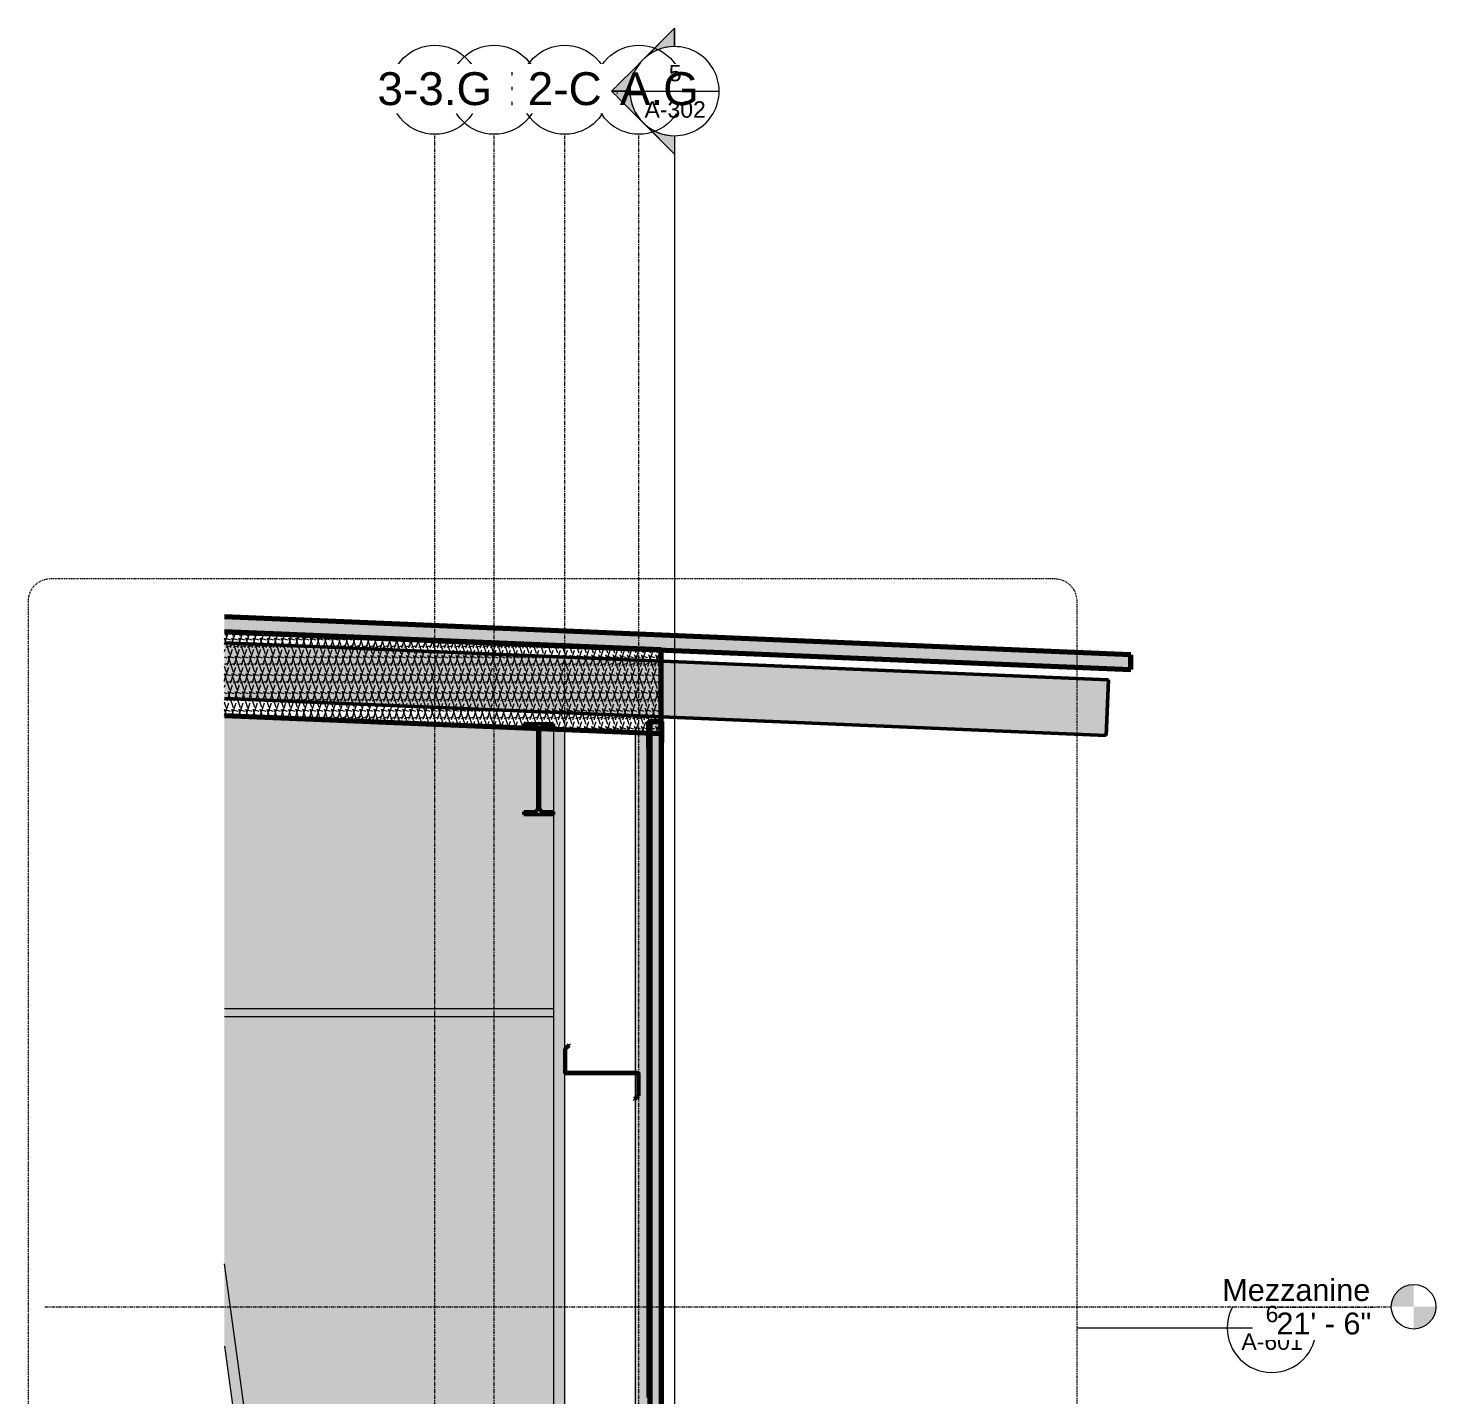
# Model space of a CAD drawing. Header units: inches. Extents: x 22688 to 23349, y -62 to 513.
# Drawn here: x 22957.1 to 23146.8, y 246 to 430.2 of the extents above; entities that cross this region are included whole.
import ezdxf

# ---------------------------------------------------------------- set-up
doc = ezdxf.new("R2010")
doc.units = ezdxf.units.IN
doc.header["$MEASUREMENT"] = 0
doc.linetypes.add('Dash Dot 3_16_', pattern=[0.3124999999999999, 0.1874999999999999, -0.06249999999999999, 0, -0.06249999999999999])
doc.linetypes.add('Grid Line 1_2_', pattern=[0.8749999999999999, 0.4999999999999999, -0.125, 0.125, -0.125])
for name, color, linetype, lineweight in [('A-ANNO-SYMB', 150, 'Continuous', 9), ('A-CLNG', 13, 'Continuous', 18), ('A-CLNG-PATT', 13, 'Continuous', 70), ('A-FLOR-LEVL', 51, 'Continuous', 9), ('A-GLAZ-CWMG', 51, 'Continuous', 9), ('A-ROOF', 132, 'Continuous', 18), ('A-WALL', 113, 'Continuous', 18), ('A-WALL-PATT', 111, 'Continuous', 18), ('G-ANNO-SYMB', 111, 'Continuous', 9), ('S-BEAM', 12, 'Continuous', 9), ('S-GRID', 1, 'Continuous', 9), ('S-GRID-IDEN', 1, 'Continuous', 9)]:
    doc.layers.add(name, color=color, linetype=linetype, lineweight=lineweight)
doc.styles.add('Arial', font='arial.ttf', dxfattribs={"height": 2.950598802395208})
doc.styles.add('Arial_1', font='arial.ttf', dxfattribs={"height": 2.212949101796406})
doc.styles.add('Arial_2', font='arial.ttf', dxfattribs={"height": 4.425898203592812})
pattern_1 = [(45, (21892.158, 97.64299999999999), (-2.375878784786799, 2.3758787847868), []), (45, (21892.158, 101.243), (-2.375878784786799, 2.3758787847868), [])]

# ---------------------------------------------------------------- blocks, each defined once
blk = doc.blocks.new('Rectangular Mullion - Profile_Polycarbonate_Upper and left-1114459-Section 1 - Callout 1')
at = {"layer": 'A-GLAZ-CWMG'}
blk.add_hatch(color=256, dxfattribs=at).paths.add_polyline_path([(22371.03181039647, 333.2192598090448), (22371.03181039647, 333.4692598090448), (22370.96931039647, 333.4692598090448), (22370.96931039647, 333.2817598090449), (22370.74031039647, 333.2817598090449), (22370.74031039647, 336.7787598090449), (22372.74131039647, 336.7787598090449), (22372.74131039647, 334.0697598090449), (22372.67881039647, 334.0697598090449), (22372.67881039647, 334.0072598090449), (22372.80381039647, 334.0072598090449), (22372.80381039647, 336.8412598090449), (22370.67781039647, 336.8412598090449), (22370.67781039647, 333.2192598090448)], flags=0)
at = {"layer": 'A-GLAZ-CWMG', "lineweight": 30}
for p, q in [((22370.67781039647, 336.8412598090446), (22370.67781039647, 333.2192598090446)), ((22372.80381039647, 336.8412598090446), (22370.67781039647, 336.8412598090446)), ((22370.74031039647, 333.2817598090446), (22370.74031039647, 336.7787598090446)), ((22370.74031039647, 336.7787598090446), (22372.74131039647, 336.7787598090446)), ((22372.74131039647, 336.7787598090446), (22372.74131039647, 334.0697598090446)), ((22372.80381039647, 334.0072598090446), (22372.80381039647, 336.8412598090446)), ((22372.74131039647, 334.0697598090446), (22372.67881039647, 334.0697598090446)), ((22372.67881039647, 334.0697598090446), (22372.67881039647, 334.0072598090446)), ((22372.67881039647, 334.0072598090446), (22372.80381039647, 334.0072598090446)), ((22370.67781039647, 333.2192598090446), (22371.03181039647, 333.2192598090446)), ((22370.96931039647, 333.2817598090446), (22370.74031039647, 333.2817598090446)), ((22371.03181039647, 333.4692598090446), (22370.96931039647, 333.4692598090446)), ((22370.96931039647, 333.4692598090446), (22370.96931039647, 333.2817598090446)), ((22371.03181039647, 333.2192598090446), (22371.03181039647, 333.4692598090446))]:
    blk.add_line(p, q, dxfattribs=at)
blk = doc.blocks.new('Rectangular Mullion - Profile_Polycarbonate_right-1189833-Section 1 - Callout 1')
at = {"layer": 'A-GLAZ-CWMG'}
for points in [[(22371.03181039639, 245.7926875001041), (22372.60633539647, 245.7926875001041), (22372.60633539647, 336.7787598090448), (22372.56077970162, 336.7787598090448), (22372.56077970162, 335.2171094878769), (22371.03181039639, 335.2808165422616), (22371.03181039639, 258.1941875712756)], [(22372.67881039639, 245.7926875001041), (22372.67881039639, 336.7787598090449), (22372.60633539647, 336.7787598090449), (22372.60633539647, 245.7926875001041)]]:
    blk.add_hatch(color=256, dxfattribs=at).paths.add_polyline_path(points, flags=0)
h = blk.add_hatch(color=256, dxfattribs=at)
h.paths.add_polyline_path([(22372.74131039639, 245.7926875001041), (22372.80381039639, 245.7926875001041), (22372.80381039639, 334.0072598090449), (22372.67881039639, 334.0072598090449), (22372.67881039639, 245.7926875001041)], flags=0)
h.paths.add_polyline_path([(22372.67881039647, 334.0697598090449), (22372.74131039647, 334.0697598090449), (22372.74131039647, 336.7787598090449), (22372.67881039639, 336.7787598090449), (22372.67881039647, 334.1322598090449)], flags=0)
h = blk.add_hatch(color=256, dxfattribs=at)
h.paths.add_polyline_path([(22371.03153539647, 245.7926875001041), (22371.03153539647, 333.2192598090448), (22370.67781039647, 333.2192598090448), (22370.67781039639, 245.7926875001041), (22370.74031039639, 245.7926875001041)], flags=0)
h.paths.add_polyline_path([(22370.74031039647, 333.2817598090449), (22370.96931039647, 333.2817598090449), (22370.96931039647, 333.4692598090448), (22371.03153539647, 333.4692598090448), (22371.03153539647, 335.2808280005917), (22370.74031039647, 335.2929623755917), (22370.74031039647, 333.5107598090451)], flags=0)
h = blk.add_hatch(color=256, dxfattribs=at)
h.paths.add_polyline_path([(22371.03153539647, 245.7926875001041), (22371.03181039639, 245.7926875001041), (22371.03153539647, 258.1941875712756)], flags=0)
h.paths.add_polyline_path([(22371.03153539647, 333.4692598090448), (22371.03181039639, 333.4692598090448), (22371.03153539647, 334.9721640810047)], flags=0)
for p, q in [((22372.67881039639, 334.0697598090446), (22372.67881039639, 336.7787598090446)), ((22371.03181039639, 333.4692598090446), (22371.03181039639, 335.2808165422613)), ((22372.67881039639, 245.792687500104), (22372.67881039639, 334.0072598090446)), ((22372.80381039639, 245.792687500104), (22372.80381039639, 334.0072598090446)), ((22370.67781039639, 245.792687500104), (22370.67781039639, 333.2192598090446)), ((22371.03181039639, 333.2192598090446), (22371.03181039639, 333.4692598090446)), ((22371.03181039639, 245.792687500104), (22371.03181039639, 333.2192598090446))]:
    blk.add_line(p, q, dxfattribs=at)
blk = doc.blocks.new('Rectangular Mullion - Profile_Polycarbonate_Upper and left-1189760-Section 1 - Callout 1')
at = {"layer": 'A-GLAZ-CWMG'}
h = blk.add_hatch(color=256, dxfattribs=at)
h.paths.add_polyline_path([(22372.67781039636, 175.1006903029881), (22372.67781039636, 176), (22370.30281039792, 176), (22370.30281039792, 175.1996486363141), (22370.34322762468, 175.1979645851978)], flags=0)
h.paths.add_polyline_path([(22370.30281039654, 196.2968750001014), (22370.6778103964, 196.2968750001014), (22370.6778103964, 237.3138699922462), (22369.05581039636, 237.3138699922462), (22369.05581039636, 217.0000000000001), (22370.30281039654, 217.0000000000001), (22370.30281039654, 204.7671875712755)], flags=0)
h.paths.add_polyline_path([(22370.6778103964, 241.2968750001015), (22370.6778103964, 335.2955665422615), (22369.05581039636, 335.3631498755963), (22369.05581039636, 289.546875000102), (22369.36533768296, 289.546875000102), (22369.49789291787, 289.4919575215747), (22369.5528103964, 289.3593750001023), (22369.5528103964, 286.4218750001021), (22369.05581039636, 286.0048424833795), (22369.05581039636, 241.2968750001015), (22369.49789291781, 241.2968750001015)], flags=0)
h.paths.add_polyline_path([(22369.05581039636, 286.1476214056502), (22369.4434353964, 286.4728774002127), (22369.4434353964, 289.3622433788931), (22369.41956593178, 289.4156241348687), (22369.3653103964, 289.437500000102), (22369.05581039636, 289.437500000102), (22369.05581039636, 286.4728774002127)], flags=0)
h.paths.add_polyline_path([(22372.67781039636, 336.8412598090449), (22372.67781039636, 337.4641854869587), (22372.56077970162, 337.4690617659061), (22372.56077970162, 336.8412598090449), (22372.60633539647, 336.8412598090449)], flags=0)
h.paths.add_polyline_path([(22372.67781039636, 344.9706930803739), (22372.67781039636, 346.4719945982573), (22372.56077970162, 346.3597386373775), (22372.56077970162, 344.9755693593212)], flags=0)
for p, q in [((22372.67781039636, 344.9706930803737), (22372.67781039636, 346.471994598257)), ((22372.67781039636, 336.8412598090446), (22372.67781039636, 337.4641854869585)), ((22369.05581039636, 335.363149875596), (22369.05581039636, 289.5468750001019)), ((22369.05581039636, 289.4375000001021), (22369.05581039636, 286.1476214056499)), ((22369.05581039636, 286.0048424833794), (22369.05581039636, 241.296875000102)), ((22369.05581039636, 237.3138699922461), (22369.05581039636, 216.9999999999999)), ((22372.67781039636, 175.1006903029881), (22372.67781039636, 176))]:
    blk.add_line(p, q, dxfattribs=at)
blk = doc.blocks.new('W-Wide Flange - W12X19-1279639-Section 1 - Callout 1')
at = {"layer": 'S-BEAM'}
h = blk.add_hatch(dxfattribs=at)
h.set_pattern_fill('FP_8', color=256, style=0, pattern_type=2)
h.set_pattern_definition(pattern_1)
h.paths.add_polyline_path([(22358.05281039636, 324.3263534375934), (22358.05281039636, 324.6763534375934), (22356.69031039635, 324.6763534375934), (22356.48940159436, 324.716316683025), (22356.31907933623, 324.8301223774704), (22356.20527364179, 325.0004446356017), (22356.16531039635, 325.2013534375934), (22356.16531039635, 335.6513534375934), (22356.20527364179, 335.8522622395851), (22356.31907933623, 336.0225844977163), (22356.48940159436, 336.1363901921619), (22356.69031039635, 336.1763534375933), (22358.05281039636, 336.1763534375933), (22358.05281039636, 336.5263534375933), (22354.04281039635, 336.5263534375933), (22354.04281039635, 336.1763534375933), (22355.40531039635, 336.1763534375933), (22355.60621919835, 336.1363901921619), (22355.77654145647, 336.0225844977163), (22355.89034715092, 335.852262239585), (22355.93031039635, 335.6513534375934), (22355.93031039635, 325.2013534375934), (22355.87530841134, 324.9779375712756), (22355.77654145647, 324.8301223774704), (22355.60621919835, 324.716316683025), (22355.40531039635, 324.6763534375934), (22354.04281039635, 324.6763534375934), (22354.04281039635, 324.3263534375934)], flags=0)
at = {"layer": 'S-BEAM', "lineweight": 50}
for p, q in [((22358.05281039635, 336.5263534375932), (22354.04281039635, 336.5263534375932)), ((22354.04281039635, 336.5263534375932), (22354.04281039635, 336.1763534375932)), ((22354.04281039635, 336.1763534375932), (22355.40531039635, 336.1763534375932)), ((22356.69031039635, 336.1763534375932), (22358.05281039635, 336.1763534375932)), ((22358.05281039635, 336.1763534375932), (22358.05281039635, 336.5263534375932)), ((22355.93031039635, 335.6513534375932), (22355.93031039635, 325.2013534375932)), ((22356.16531039635, 325.2013534375932), (22356.16531039635, 335.6513534375932)), ((22355.40531039635, 324.6763534375932), (22354.04281039635, 324.6763534375932)), ((22354.04281039635, 324.6763534375932), (22354.04281039635, 324.3263534375932)), ((22354.04281039635, 324.3263534375932), (22358.05281039635, 324.3263534375932)), ((22358.05281039635, 324.6763534375932), (22356.69031039635, 324.6763534375932)), ((22358.05281039635, 324.3263534375932), (22358.05281039635, 324.6763534375932))]:
    blk.add_line(p, q, dxfattribs=at)
for centre, start, end in [((22355.40531039635, 335.6513534375932), 0, 90), ((22356.69031039635, 335.6513534375932), 90, 180), ((22355.40531039635, 325.2013534375932), 269.9999999999996, 0), ((22356.69031039635, 325.2013534375932), 180, 269.9999999999996)]:
    blk.add_arc(centre, 0.5250000000014552, start, end, dxfattribs=at)
blk = doc.blocks.new('columns and girder2 - one-1334686-Section 1 - Callout 1')
at = {"layer": 'S-BEAM'}
h = blk.add_hatch(color=256, dxfattribs=at)
h.paths.add_polyline_path([(22356.63213542131, -6.3948846218409e-14), (22358.05281039641, -6.3948846218409e-14), (22358.05281039641, 297.1203782982701), (22313.71628778332, 297.1203782982701), (22313.71628778332, 263.7944252075936), (22349.63681106111, -6.3948846218409e-14), (22350.84855467133, -6.3948846218409e-14)], flags=0)
h.paths.add_polyline_path([(22313.71628778332, 298.1203786917685), (22358.05281039641, 298.1203786917685), (22358.05281039635, 324.3263534375934), (22354.04281039635, 324.3263534375934), (22354.04281039635, 324.6763534375934), (22355.40531039635, 324.6763534375934), (22355.60621919834, 324.716316683025), (22355.77654145647, 324.8301223774705), (22355.89034715092, 325.0004446356017), (22355.93031039635, 325.2013534375934), (22355.93031039635, 335.6513534375935), (22355.89034715092, 335.8522622395851), (22355.84948729312, 335.9134133382313), (22313.71628778332, 337.6614492252335), (22313.71628778332, 301.6130654736413)], flags=0)
h.paths.add_polyline_path([(22358.05281039635, 324.6763534375934), (22358.05281039641, 335.8216082089276), (22356.23538967752, 335.8973340722147), (22356.20527364178, 335.8522622395852), (22356.16531039635, 335.6513534375935), (22356.16531039635, 325.2013534375934), (22356.22031238137, 324.9779375712757), (22356.31907933623, 324.8301223774705), (22356.48940159436, 324.716316683025), (22356.69031039635, 324.6763534375934)], flags=0)
h = blk.add_hatch(color=256, dxfattribs=at)
h.paths.add_polyline_path([(22348.12296880966, -6.3948846218409e-14), (22349.63681106111, -6.3948846218409e-14), (22313.71628778332, 263.7944252075941), (22313.71628778332, 252.6770046432322), (22346.96928778332, 8.472443646251653)], flags=0)
h.paths.add_polyline_path([(22358.05281039641, -6.3948846218409e-14), (22359.55281039641, -6.3948846218409e-14), (22359.55281039612, 98.24999999999079), (22358.80281039642, 98.24999999999079), (22358.80281039641, 194.5000000001021), (22359.55281039641, 194.5000000001021), (22359.54210331088, 335.7595543374912), (22358.05281039641, 335.8216082089275), (22358.05281039641, 17.77268757127526)], flags=0)
blk.add_hatch(color=256, dxfattribs=at).paths.add_polyline_path([(22346.96928778332, 297.1203782982701), (22358.05281039641, 297.1203782982701), (22358.05281039641, 298.1203786917685), (22313.71628778332, 298.1203786917685), (22313.71628778332, 297.1203782982701)], flags=0)
for p, q in [((22358.0528103964, 335.8216082089274), (22358.0528103964, 324.6763534375932)), ((22359.5528103964, 292.8125000001019), (22359.5528103964, 335.7591082089273)), ((22358.0528103964, 324.3263534375932), (22358.0528103964, -2.1316282072803e-14)), ((22358.0528103964, 298.1203786917683), (22313.71628778332, 298.1203786917683)), ((22313.71628778332, 297.1203782982699), (22358.0528103964, 297.1203782982699)), ((22359.5528103964, 244.5625000001019), (22359.5528103964, 289.4375000001018)), ((22349.6368110611, -1.199040866595169e-14), (22313.71628778332, 263.794425207594)), ((22313.71628778332, 252.677004643232), (22348.12296880966, 2.1316282072803e-14))]:
    blk.add_line(p, q, dxfattribs=at)
blk = doc.blocks.new('Girt_Z - 10_D-1241717-Section 1 - Callout 1')
at = {"layer": 'S-BEAM'}
h = blk.add_hatch(dxfattribs=at)
h.set_pattern_fill('FP_8', color=256, style=0, pattern_type=2)
h.set_pattern_definition(pattern_1)
h.paths.add_polyline_path([(22368.97827706406, 285.9397842928373), (22369.5528103964, 286.4218750001021), (22369.5528103964, 289.3593750001023), (22369.49789291787, 289.4919575215746), (22369.3653103964, 289.5468750001022), (22359.74025394338, 289.5468750001021), (22359.68646022121, 289.5683249941767), (22359.6621853964, 289.6209044547156), (22359.6621853964, 292.7614975999915), (22360.19764862354, 293.210804596401), (22360.12734372873, 293.2945907073669), (22359.5528103964, 292.8125000001021), (22359.5528103964, 289.4375000001021), (22369.36533768296, 289.4375000001023), (22369.41956593178, 289.4156241348688), (22369.4434353964, 289.3622433788932), (22369.4434353964, 286.4728774002127), (22368.90797216925, 286.0235704038033)], flags=0)
at = {"layer": 'S-BEAM', "lineweight": 50}
for p, q in [((22360.12734372873, 293.2945907073667), (22359.5528103964, 292.8125000001018)), ((22359.5528103964, 292.8125000001018), (22359.5528103964, 289.4375000001018)), ((22359.6621853964, 292.7614975999912), (22360.19764862354, 293.2108045964007)), ((22359.6621853964, 289.6209044547153), (22359.6621853964, 292.7614975999912)), ((22360.19764862354, 293.2108045964007), (22360.12734372873, 293.2945907073667)), ((22359.5528103964, 289.4375000001018), (22369.36533768296, 289.437500000102)), ((22369.3653103964, 289.5468750001019), (22359.74025394338, 289.5468750001018)), ((22369.4434353964, 289.3622433788929), (22369.4434353964, 286.4728774002125)), ((22369.5528103964, 286.4218750001019), (22369.5528103964, 289.359375000102)), ((22369.4434353964, 286.4728774002125), (22368.90797216925, 286.023570403803)), ((22368.97827706406, 285.939784292837), (22369.5528103964, 286.4218750001019)), ((22368.90797216925, 286.023570403803), (22368.97827706406, 285.939784292837))]:
    blk.add_line(p, q, dxfattribs=at)
for centre, radius, start, end in [((22359.74025394338, 289.625053734759), 0.07817873466046876, 183.0423617070889, 269.9999999999996), ((22369.3653103964, 289.359375000102), 0.1875, 0, 90), ((22369.36533768296, 289.3593486581287), 0.07815134197153384, 2.122717617976111, 90)]:
    blk.add_arc(centre, radius, start, end, dxfattribs=at)
blk = doc.blocks.new('Dimension Lumber - 5_5 x 7_5 Glulam-1238720-Section 1 - Callout 1')
at = {"layer": 'S-BEAM'}
blk.add_hatch(color=256, dxfattribs=at).paths.add_polyline_path([(22432.48632413926, 334.9721640810047), (22432.7985532246, 342.4656621291975), (22313.71628778332, 347.4274231892505), (22313.71628778333, 339.9209155958352), (22380.22228778332, 337.149832262502)], flags=0)
at = {"layer": 'S-BEAM', "lineweight": 50}
for p, q in [((22432.7985532246, 342.4656621291972), (22313.71628778332, 347.4274231892501)), ((22432.48632413926, 334.9721640810045), (22432.7985532246, 342.4656621291972)), ((22313.71628778332, 339.9209155958349), (22432.48632413926, 334.9721640810045))]:
    blk.add_line(p, q, dxfattribs=at)
blk = doc.blocks.new('Grid - Grid Head - Circle-14747-Section 1 - Callout 1')
at = {"layer": 'S-GRID-IDEN'}
blk.add_circle((22350.05281039629, 421.9428382222625), 6, dxfattribs=at)
blk = doc.blocks.new('Detail View - Callout Head-19020-Section 1 - Callout 1')
at = {"layer": 'A-ANNO-SYMB'}
blk.add_line((22448.80590678019, 255.1514796190714), (22460.80590678019, 255.1514796190714), dxfattribs=at)
for start, end in [(0, 180), (180, 359.9999999999994)]:
    blk.add_arc((22454.80590678019, 255.1514796190714), 6, start, end, dxfattribs=at)
blk = doc.blocks.new('Level - Level Head - Circle-15001-Section 1 - Callout 1')
at = {"layer": 'A-FLOR-LEVL'}
h = blk.add_hatch(color=256, dxfattribs=at)
edge = h.paths.add_edge_path(flags=0)
edge.add_line((22473.90911954145, 9.056602028747066e-15), (22470.90911954145, 9.056602028747063e-15))
edge.add_arc((22473.90911954145, -1.860046512573592e-16), 2.999999999999994, 90.00000000000028, 180.0000000000003, ccw=False)
edge.add_line((22473.90911954145, 2.999999999999999), (22473.90911954145, 8.881784197001252e-15))
h = blk.add_hatch(color=256, dxfattribs=at)
edge = h.paths.add_edge_path(flags=0)
edge.add_line((22473.90911954145, -2.999999999999998), (22473.90911954145, -1.332267629550188e-14))
edge.add_line((22473.90911954145, -1.348920974919565e-14), (22476.90911954145, -1.348920974919565e-14))
edge.add_arc((22473.90911954145, 0), 2.999999999999996, 269.99999999999994, 359.9999999999998, ccw=False)
blk.add_circle((22473.90911954145, 0), 3, dxfattribs=at)
blk = doc.blocks.new('Section - Section Head - Filled-1526-Section 1 - Callout 1')
at = {"layer": 'G-ANNO-SYMB'}
h = blk.add_hatch(color=256, dxfattribs=at)
edge = h.paths.add_edge_path(flags=0)
edge.add_arc((22374.35696843901, 421.7553382222624), 6.007808897738869, 89.99999999999989, 132.0783950246234, ccw=False)
edge.add_line((22374.35696843901, 427.7631471200033), (22374.35696843901, 430.2406195965009))
edge.add_line((22374.35696843901, 430.2406195965009), (22370.33085459986, 426.2145057573416))
h = blk.add_hatch(color=256, dxfattribs=at)
edge = h.paths.add_edge_path(flags=0)
edge.add_line((22370.11432775189, 425.9979789093816), (22365.87168706478, 421.7553382222624))
edge.add_line((22365.87168706478, 421.7553382222624), (22368.35696843901, 421.7553382222624))
edge.add_arc((22374.35696843901, 421.7553382222623), 6.000000000001013, 135, 179.9999999999993, ccw=False)
h = blk.add_hatch(color=256, dxfattribs=at)
edge = h.paths.add_edge_path(flags=0)
edge.add_arc((22374.35696843901, 421.7553382222624), 6, 180.0000000000004, 224.999999999995, ccw=False)
edge.add_line((22368.35696843901, 421.7553382222624), (22365.87168706478, 421.7553382222624))
edge.add_line((22365.87168706478, 421.7553382222624), (22370.11432775189, 417.512697535143))
h = blk.add_hatch(color=256, dxfattribs=at)
edge = h.paths.add_edge_path(flags=0)
edge.add_line((22370.33085459986, 417.296170687183), (22374.35696843901, 413.2700568480237))
edge.add_line((22374.35696843901, 413.2700568480237), (22374.35696843901, 415.7475293245213))
edge.add_arc((22374.35696843901, 421.7553382222624), 6.007808897742083, 227.9216049753916, 270, ccw=False)
for p, q in [((22365.87168706478, 421.7553382222624), (22374.35696843901, 430.2406195965009)), ((22370.33085459986, 426.2145057573416), (22374.35696843901, 430.2406195965009)), ((22374.35696843901, 427.7553382222624), (22374.35696843901, 430.2406195965009)), ((22374.35696843901, 430.2406195965009), (22374.35696843901, 427.7631471200033)), ((22365.87168706478, 421.7553382222624), (22370.11432775189, 425.9979789093816)), ((22365.87168706478, 421.7553382222624), (22374.35696843901, 413.2700568480238)), ((22368.35696843901, 421.7553382222624), (22365.87168706478, 421.7553382222624)), ((22370.11432775189, 417.512697535143), (22365.87168706478, 421.7553382222624)), ((22365.87168706478, 421.7553382222624), (22368.35696843901, 421.7553382222624)), ((22374.35696843901, 413.2700568480237), (22370.33085459986, 417.296170687183)), ((22374.35696843901, 415.7553382222624), (22374.35696843901, 413.2700568480238)), ((22374.35696843901, 415.7475293245213), (22374.35696843901, 413.2700568480237))]:
    blk.add_line(p, q, dxfattribs=at)
for centre, radius, start, end in [((22374.35696843901, 421.7553382222624), 6, 90, 269.9999999999996), ((22374.35696843901, 421.7553382222624), 6.007808897738869, 89.99999999999952, 132.0783950246231), ((22374.35696843901, 421.7553382222624), 6, 269.9999999999996, 90), ((22374.35696843901, 421.7553382222623), 6.000000000001013, 134.9999999999996, 179.9999999999989), ((22374.35696843901, 421.7553382222624), 6, 180, 224.9999999999946), ((22374.35696843901, 421.7553382222624), 6.007808897742083, 227.9216049753913, 269.9999999999996)]:
    blk.add_arc(centre, radius, start, end, dxfattribs=at)

msp = doc.modelspace()

# ---------------------------------------------------------------- hatches: boundary and pattern name
at = {"layer": 'A-CLNG-PATT', "lineweight": 9}
h = msp.add_hatch(dxfattribs=at)
h.set_pattern_fill('FP_7', color=256, style=0, pattern_type=2)
h.set_pattern_definition([(161.57, (21892.278, 97.76299999999999), (-0.9603836944971216, -0.0003991792322687315), [0, -6.83, 0.758, 0]), (18.43, (21892.038, 97.76299999999999), (-0.9603836944971215, 0.0003991792322688426), [0, -6.83, 0.758, 0]), (108.43, (21892.278, 97.76299999999999), (0.4795101815599688, -2.400526397642885), [2.275999999999999, -5.311999999999999]), (71.57, (21892.038, 97.76299999999999), (0.4795101815599692, 2.400526397642885), [2.276, -5.312])])
h.paths.add_polyline_path([(23042.4190331418, 335.2171094878769), (23042.4190331418, 346.4768708779997), (22983.5745412235, 348.928724707929), (22983.5745412235, 337.6689633178062), (23033.4540412235, 335.5906508178061)], flags=0)
at = {"layer": 'A-ROOF'}
msp.add_hatch(color=256, dxfattribs=at).paths.add_polyline_path([(23105.66206383672, 343.8417445982526), (23105.66206383672, 345.8434799564967), (22983.5745412235, 350.9304600653812), (22983.5745412235, 348.9287247071371), (23050.0805412235, 346.1576413738035)], flags=0)
at = {"layer": 'A-WALL-PATT', "lineweight": 9, "transparency": 33554649}
msp.add_hatch(color=256, dxfattribs=at).paths.add_polyline_path([(23040.88978883665, 191.3398372124656), (23042.46458883665, 191.3398372124656), (23042.46458883665, 336.7787598090448), (23040.88978883665, 336.7787598090448), (23040.88978883665, 191.4104375712754)], flags=0)

# ---------------------------------------------------------------- linework, layer by layer
at = {"layer": 'A-ANNO-SYMB', "linetype": 'Dash Dot 3_16_'}
for p, q in [((23095.43598826972, 356.0372462590024), (22960.12482330328, 356.0372462590024)), ((22957.12482330328, 353.0372462590024), (22957.12482330328, 153.8659460079011)), ((23098.43598826972, 153.8659460079011), (23098.43598826972, 353.0372462590024))]:
    msp.add_line(p, q, dxfattribs=at)
at = {"layer": 'A-ANNO-SYMB'}
msp.add_line((23098.43598826972, 255.1514796190714), (23118.66416022037, 255.1514796190714), dxfattribs=at)
at = {"layer": 'A-ANNO-SYMB', "linetype": 'Dash Dot 3_16_'}
for centre, start, end in [((22960.12482330328, 353.0372462590024), 90, 180), ((23095.43598826972, 353.0372462590024), 0, 90)]:
    msp.add_arc(centre, 3, start, end, dxfattribs=at)
at = {"layer": 'A-CLNG', "lineweight": 70}
for p, q in [((23042.41903314181, 346.4768708779995), (22983.5745412235, 348.9287247079287)), ((23042.41903314181, 335.2171094878767), (23042.41903314181, 346.4768708779995)), ((22983.5745412235, 337.6689633178059), (23042.41903314181, 335.2171094878767))]:
    msp.add_line(p, q, dxfattribs=at)
at = {"layer": 'A-ROOF', "lineweight": 70}
for p, q in [((23105.66206383672, 345.8434799564964), (22983.5745412235, 350.9304600653809)), ((22983.5745412235, 348.9287247071369), (23105.66206383672, 343.8417445982524)), ((23105.66206383672, 343.8417445982524), (23105.66206383672, 345.8434799564964))]:
    msp.add_line(p, q, dxfattribs=at)
at = {"layer": 'A-WALL', "lineweight": 70}
for p, q in [((23040.88978883665, 336.7787598090446), (23040.88978883665, 191.3398372124655)), ((23042.46458883665, 336.7787598090446), (23040.88978883665, 336.7787598090446)), ((23042.46458883665, 191.3398372124655), (23042.46458883665, 336.7787598090446))]:
    msp.add_line(p, q, dxfattribs=at)
at = {"layer": 'G-ANNO-SYMB'}
msp.add_line((23044.2152218792, 415.7553382222625), (23044.2152218792, -59.64851593271887), dxfattribs=at)
at = {"layer": 'S-GRID', "linetype": 'Grid Line 1_2_'}
for p, q in [((23011.91106383648, -59.83601593271887), (23011.91106383648, 415.9428382222626)), ((23019.91106383648, -59.83601593271887), (23019.91106383648, 415.9428382222626)), ((23029.41106383662, -59.83601593271887), (23029.41106383662, 415.9428382222626)), ((23029.41106383662, -59.83601593271887), (23029.41106383662, 415.9428382222626)), ((23039.41106383662, -59.83601593271887), (23039.41106383662, 415.9428382222626))]:
    msp.add_line(p, q, dxfattribs=at)

# ---------------------------------------------------------------- block references
at = {"layer": 'A-ANNO-SYMB'}
msp.add_blockref('Detail View - Callout Head-19020-Section 1 - Callout 1', (669.858253440179, 0), dxfattribs=at)
at = {"layer": 'A-FLOR-LEVL'}
msp.add_blockref('Level - Level Head - Circle-15001-Section 1 - Callout 1', (669.858253440179, 257.9999999999999), dxfattribs=at)
at = {"layer": 'A-GLAZ-CWMG'}
for name in ['Rectangular Mullion - Profile_Polycarbonate_Upper and left-1189760-Section 1 - Callout 1', 'Rectangular Mullion - Profile_Polycarbonate_Upper and left-1114459-Section 1 - Callout 1', 'Rectangular Mullion - Profile_Polycarbonate_right-1189833-Section 1 - Callout 1']:
    msp.add_blockref(name, (669.858253440179, 0), dxfattribs=at)
at = {"layer": 'S-BEAM'}
for name in ['Dimension Lumber - 5_5 x 7_5 Glulam-1238720-Section 1 - Callout 1', 'columns and girder2 - one-1334686-Section 1 - Callout 1', 'W-Wide Flange - W12X19-1279639-Section 1 - Callout 1', 'Girt_Z - 10_D-1241717-Section 1 - Callout 1']:
    msp.add_blockref(name, (669.858253440179, 0), dxfattribs=at)
at = {"layer": 'S-GRID-IDEN'}
msp.add_blockref('Grid - Grid Head - Circle-14747-Section 1 - Callout 1', (669.858253440179, 0), dxfattribs=at)

# ---------------------------------------------------------------- texts
at = {"layer": 'A-ANNO-SYMB', "char_height": 2.212949101796406, "attachment_point": 2, "line_spacing_factor": 0.9385317878468562, "style": 'Arial_1'}
for s, insert, width in [('6', (23124.69876606644, 258.1286813318451), 2.051999999999999), ('A-601', (23124.69876606644, 254.4080903874362), 9.827999999999994)]:
    msp.add_mtext(s, dxfattribs=dict(at, insert=insert, width=width))

# ---------------------------------------------------------------- next in the draw order: texts
at = {"layer": 'A-FLOR-LEVL', "insert": (23137.92982404566, 261.7296635492934), "char_height": 2.950598802395208, "width": 23.72399999999999, "attachment_point": 3, "line_spacing_factor": 0.9385317878468563, "style": 'Arial', "bg_fill": 3, "box_fill_scale": 1.25, "bg_fill_color": 0, "bg_fill_transparency": 0}
msp.add_mtext('Mezzanine', dxfattribs=at)
at = {"layer": 'S-GRID-IDEN', "insert": (23019.90991042371, 424.3020553359957), "char_height": 4.425898203592812, "width": 10.63799999999999, "attachment_point": 2, "line_spacing_factor": 0.9385317878468562, "style": 'Arial_2', "bg_fill": 3, "box_fill_scale": 1.25, "bg_fill_color": 0, "bg_fill_transparency": 0}
msp.add_mtext('3-3', dxfattribs=at)

# ---------------------------------------------------------------- next in the draw order: block references
at = {"layer": 'S-GRID-IDEN'}
for p in [(661.8582534401727, 0), (679.3582534403137, 0)]:
    msp.add_blockref('Grid - Grid Head - Circle-14747-Section 1 - Callout 1', p, dxfattribs=at)

# ---------------------------------------------------------------- next in the draw order: texts
at = {"layer": 'A-FLOR-LEVL', "insert": (23138.07681635654, 257.2218430299883), "char_height": 2.950598802395208, "width": 15.22799999999999, "attachment_point": 3, "line_spacing_factor": 0.9385317878468563, "style": 'Arial', "bg_fill": 3, "box_fill_scale": 1.25, "bg_fill_color": 0, "bg_fill_transparency": 0}
msp.add_mtext('21\' - 6"', dxfattribs=at)

# ---------------------------------------------------------------- next in the draw order: linework, layer by layer
at = {"layer": 'A-FLOR-LEVL', "linetype": 'Grid Line 1_2_'}
msp.add_line((22959.38752263585, 257.9999999999999), (23140.76737298164, 257.9999999999999), dxfattribs=at)

# ---------------------------------------------------------------- next in the draw order: texts
at = {"layer": 'S-GRID-IDEN', "insert": (23011.90991042371, 424.3020553359957), "char_height": 4.425898203592812, "width": 18.41399999999999, "attachment_point": 2, "line_spacing_factor": 0.9385317878468562, "style": 'Arial_2', "bg_fill": 3, "box_fill_scale": 1.25, "bg_fill_color": 0, "bg_fill_transparency": 0}
msp.add_mtext('3-3.G', dxfattribs=at)

# ---------------------------------------------------------------- next in the draw order: texts
at = {"layer": 'S-GRID-IDEN', "insert": (23029.40991042385, 424.3020553359957), "char_height": 4.425898203592812, "width": 11.44799999999999, "attachment_point": 2, "line_spacing_factor": 0.9385317878468562, "style": 'Arial_2', "bg_fill": 3, "box_fill_scale": 1.25, "bg_fill_color": 0, "bg_fill_transparency": 0}
msp.add_mtext('1-A', dxfattribs=at)

# ---------------------------------------------------------------- next in the draw order: block references
at = {"layer": 'S-GRID-IDEN'}
msp.add_blockref('Grid - Grid Head - Circle-14747-Section 1 - Callout 1', (689.3582534403128, 0), dxfattribs=at)

# ---------------------------------------------------------------- next in the draw order: texts
at = {"layer": 'S-GRID-IDEN', "insert": (23039.40991042385, 424.3020553359957), "char_height": 4.425898203592812, "width": 19.22399999999999, "attachment_point": 2, "line_spacing_factor": 0.9385317878468562, "style": 'Arial_2', "bg_fill": 3, "box_fill_scale": 1.25, "bg_fill_color": 0, "bg_fill_transparency": 0}
msp.add_mtext('1-A.G', dxfattribs=at)

# ---------------------------------------------------------------- next in the draw order: linework, layer by layer
at = {"layer": 'G-ANNO-SYMB'}
msp.add_line((23038.21522187919, 421.7553382222624), (23050.21522187919, 421.7553382222624), dxfattribs=at)

# ---------------------------------------------------------------- next in the draw order: block references
at = {"layer": 'S-GRID-IDEN'}
msp.add_blockref('Grid - Grid Head - Circle-14747-Section 1 - Callout 1', (679.3582534403137, 0), dxfattribs=at)

# ---------------------------------------------------------------- next in the draw order: texts
at = {"layer": 'G-ANNO-SYMB', "char_height": 2.212949101796406, "attachment_point": 2, "line_spacing_factor": 0.9385317878468562, "style": 'Arial_1'}
for s, insert, width in [('5', (23044.29206437443, 425.2976193646003), 2.051999999999999), ('A-302', (23044.29206437443, 420.3885583172672), 9.827999999999994)]:
    msp.add_mtext(s, dxfattribs=dict(at, insert=insert, width=width))

# ---------------------------------------------------------------- next in the draw order: texts
at = {"layer": 'S-GRID-IDEN', "insert": (23029.40991042385, 424.3020553359957), "char_height": 4.425898203592812, "width": 11.82599999999999, "attachment_point": 2, "line_spacing_factor": 0.9385317878468562, "style": 'Arial_2', "bg_fill": 3, "box_fill_scale": 1.25, "bg_fill_color": 0, "bg_fill_transparency": 0}
msp.add_mtext('2-C', dxfattribs=at)

# ---------------------------------------------------------------- next in the draw order: block references
at = {"layer": 'G-ANNO-SYMB'}
msp.add_blockref('Section - Section Head - Filled-1526-Section 1 - Callout 1', (669.858253440179, 0), dxfattribs=at)

doc.saveas('drawing.dxf')
